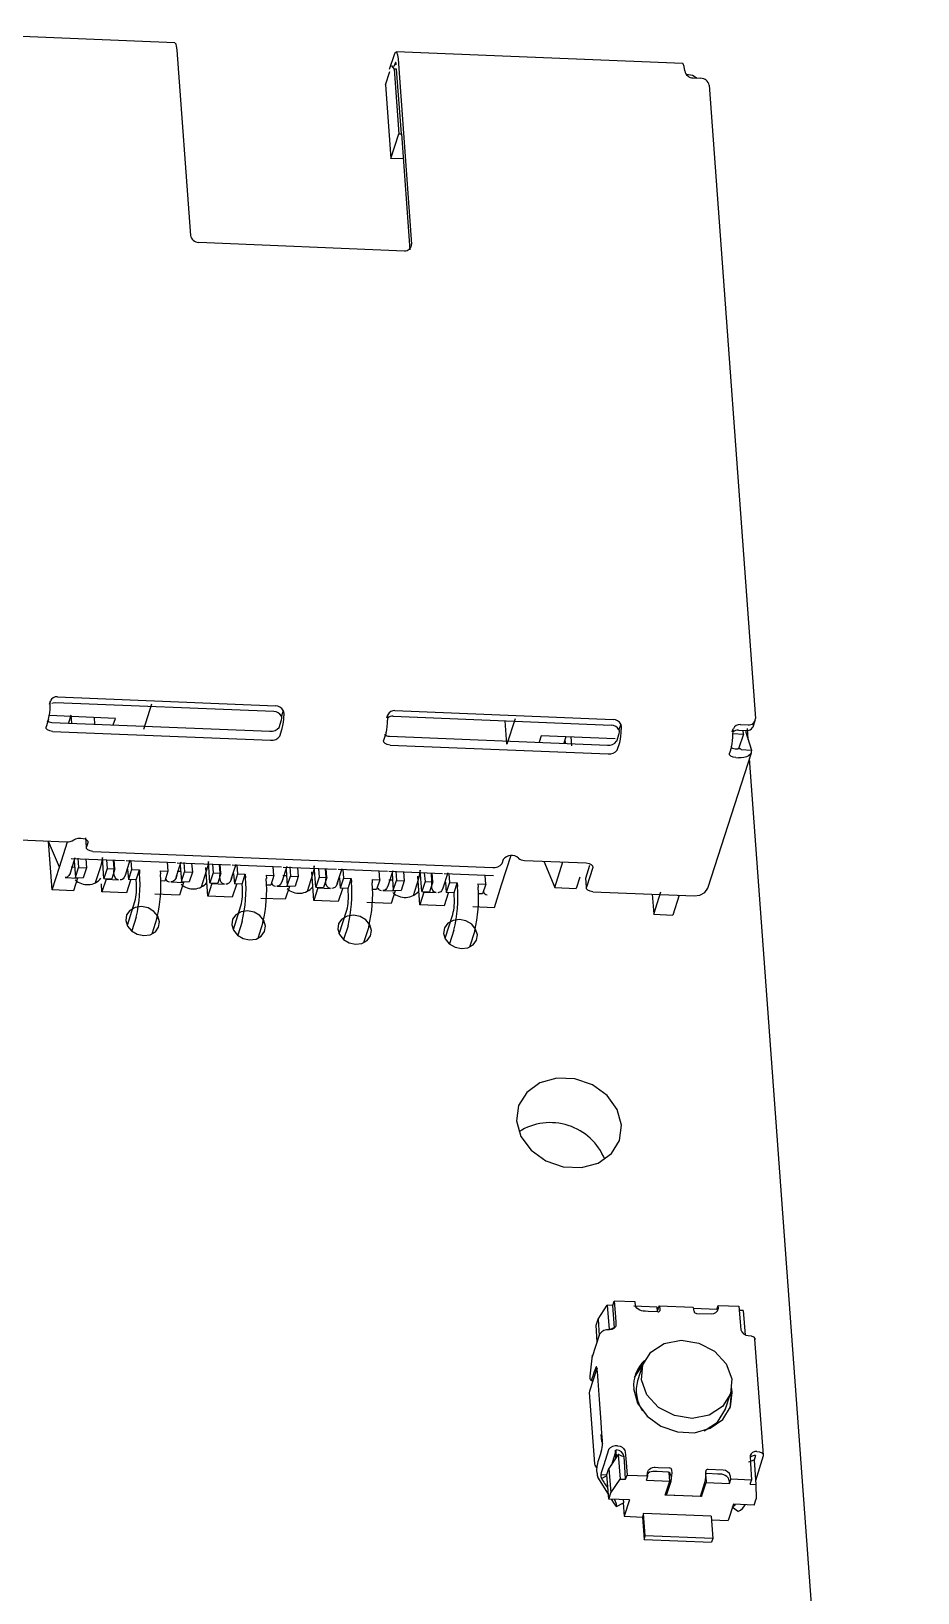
# Model space of a CAD drawing. Header units: millimetres. Extents: x 2 to 1109, y 2 to 430.
# Drawn here: x 495.27 to 512.05, y 76.11 to 105.69 of the extents above; entities that cross this region are included whole.
import ezdxf

# ---------------------------------------------------------------- set-up
doc = ezdxf.new("R2010")
doc.units = ezdxf.units.MM
doc.header["$LTSCALE"] = 0.5
doc.layers.add('几何体', color=7, linetype='Continuous')

msp = doc.modelspace()

# ---------------------------------------------------------------- linework, layer by layer
at = {"layer": '几何体'}
for p, q in [((497.988, 105.471), (492.56, 105.692)), ((498.027, 105.331), (498.283, 101.825)), ((502.055, 104.972), (502.146, 105.254)), ((502.092, 105.034), (502.138, 104.972)), ((502.092, 105.034), (502.141, 105.032)), ((502.158, 105.085), (502.141, 105.032)), ((507.604, 105.08), (502.176, 105.301)), ((502.216, 105.161), (502.472, 101.655)), ((501.977, 104.677), (502.058, 104.929)), ((502.138, 104.972), (502.228, 103.747)), ((502.187, 104.97), (502.138, 104.972)), ((502.277, 103.745), (502.187, 104.97)), ((507.8, 104.808), (507.947, 104.802)), ((501.977, 104.677), (502.079, 103.283)), ((508.104, 104.669), (508.981, 92.673)), ((502.079, 103.283), (502.228, 103.747)), ((502.228, 103.747), (502.277, 103.745)), ((502.277, 103.745), (502.438, 101.548)), ((502.311, 103.273), (502.079, 103.283)), ((498.44, 101.693), (502.334, 101.534)), ((495.613, 92.946), (495.632, 93.005)), ((495.731, 92.977), (499.861, 92.809)), ((495.765, 93.084), (499.895, 92.916)), ((497.547, 92.945), (497.393, 92.465)), ((495.597, 92.661), (495.55, 92.516)), ((496.863, 92.676), (495.613, 92.727)), ((495.659, 92.599), (499.789, 92.431)), ((496.02, 92.734), (495.972, 92.586)), ((496.02, 92.734), (496.031, 92.584)), ((496.476, 92.565), (496.467, 92.692)), ((496.823, 92.551), (496.863, 92.676)), ((499.962, 92.505), (500.009, 92.65)), ((500.04, 92.825), (500.006, 92.719)), ((502.005, 92.686), (502.024, 92.745)), ((502.122, 92.717), (506.252, 92.549)), ((502.156, 92.824), (506.286, 92.656)), ((504.275, 92.185), (504.243, 92.631)), ((504.43, 92.665), (504.275, 92.185)), ((508.937, 92.514), (508.982, 92.654)), ((495.672, 92.43), (499.801, 92.262)), ((499.975, 92.336), (500.021, 92.481)), ((501.988, 92.401), (501.941, 92.256)), ((502.051, 92.339), (506.18, 92.171)), ((504.925, 92.348), (504.885, 92.224)), ((506.325, 92.291), (504.925, 92.348)), ((505.393, 92.329), (505.353, 92.205)), ((505.483, 92.325), (505.496, 92.153)), ((506.354, 92.245), (506.4, 92.39)), ((506.431, 92.566), (506.397, 92.459)), ((508.543, 92.42), (508.562, 92.479)), ((508.557, 92.386), (508.754, 92.378)), ((508.661, 92.451), (508.808, 92.445)), ((508.754, 92.378), (508.663, 92.097)), ((508.695, 92.558), (508.843, 92.552)), ((508.754, 92.378), (508.749, 92.448)), ((508.793, 92.433), (508.905, 92.075)), ((508.843, 92.273), (508.828, 92.483)), ((502.063, 92.17), (506.193, 92.002)), ((505.382, 92.203), (505.376, 92.278)), ((506.366, 92.076), (506.412, 92.221)), ((508.087, 89.476), (508.906, 92.025)), ((508.526, 92.135), (508.489, 92.018)), ((508.598, 92.101), (508.647, 92.099)), ((508.709, 92.083), (508.905, 92.075)), ((508.611, 91.932), (508.66, 91.93)), ((512.054, 48.336), (508.87, 91.913)), ((494.766, 90.385), (495.936, 90.338)), ((495.802, 89.854), (495.598, 90.344)), ((495.665, 89.427), (495.598, 90.344)), ((495.802, 89.854), (495.957, 90.339)), ((496.314, 90.241), (496.301, 90.41)), ((496.339, 90.321), (496.314, 90.241)), ((496.01, 89.751), (496.103, 90.04)), ((496.025, 90.023), (497.038, 89.982)), ((496.083, 89.979), (496.106, 89.664)), ((496.153, 90.026), (496.166, 89.851)), ((496.301, 90.012), (496.314, 89.845)), ((496.435, 90.155), (504.006, 89.848)), ((496.647, 89.642), (496.618, 90.043)), ((496.695, 89.996), (496.707, 89.829)), ((496.84, 89.83), (496.828, 89.991)), ((496.854, 89.823), (496.842, 89.99)), ((497.052, 89.708), (497.145, 89.998)), ((497.068, 89.981), (498.002, 89.943)), ((497.157, 89.977), (497.169, 89.81)), ((497.845, 89.949), (497.857, 89.782)), ((498.016, 89.669), (498.109, 89.959)), ((498.031, 89.942), (499.044, 89.9)), ((498.159, 89.945), (498.172, 89.769)), ((498.307, 89.93), (498.32, 89.763)), ((498.653, 89.561), (498.624, 89.962)), ((504.35, 90.075), (504.169, 89.514)), ((504.205, 90.002), (504.18, 89.922)), ((504.608, 89.985), (505.779, 89.938)), ((504.975, 89.97), (505.182, 89.473)), ((505.182, 89.473), (505.337, 89.956)), ((495.665, 89.427), (495.802, 89.854)), ((495.909, 89.66), (496.145, 89.651)), ((496.024, 89.863), (496.092, 89.86)), ((496.145, 89.651), (496.068, 89.411)), ((496.106, 89.664), (496.166, 89.851)), ((496.106, 89.664), (496.254, 89.658)), ((496.166, 89.851), (496.314, 89.845)), ((496.314, 89.845), (496.254, 89.658)), ((496.578, 89.864), (496.48, 89.559)), ((496.686, 89.629), (496.609, 89.389)), ((496.707, 89.829), (496.647, 89.642)), ((496.647, 89.642), (496.794, 89.636)), ((496.686, 89.629), (496.922, 89.619)), ((496.707, 89.829), (496.854, 89.823)), ((496.854, 89.823), (496.794, 89.636)), ((496.834, 89.761), (496.84, 89.83)), ((497.095, 89.82), (497.109, 89.623)), ((497.169, 89.81), (497.109, 89.623)), ((497.169, 89.81), (497.317, 89.804)), ((497.257, 89.617), (497.317, 89.804)), ((497.317, 89.804), (497.322, 89.737)), ((497.71, 89.788), (497.857, 89.782)), ((497.71, 89.788), (497.715, 89.722)), ((497.857, 89.782), (497.797, 89.595)), ((498.03, 89.782), (498.098, 89.779)), ((498.089, 89.898), (498.112, 89.583)), ((498.112, 89.583), (498.172, 89.769)), ((498.172, 89.769), (498.32, 89.763)), ((498.32, 89.763), (498.26, 89.577)), ((498.584, 89.782), (498.486, 89.477)), ((498.614, 89.307), (498.575, 89.85)), ((498.713, 89.747), (498.653, 89.561)), ((498.701, 89.914), (498.713, 89.747)), ((498.713, 89.747), (498.86, 89.741)), ((498.86, 89.741), (498.8, 89.555)), ((498.846, 89.748), (498.834, 89.909)), ((498.84, 89.68), (498.846, 89.748)), ((498.86, 89.741), (498.848, 89.908)), ((499.058, 89.627), (499.151, 89.917)), ((499.074, 89.899), (500.008, 89.861)), ((499.101, 89.738), (499.115, 89.542)), ((499.175, 89.729), (499.115, 89.542)), ((499.163, 89.896), (499.175, 89.729)), ((499.175, 89.729), (499.322, 89.723)), ((499.262, 89.536), (499.322, 89.723)), ((499.322, 89.723), (499.327, 89.655)), ((499.716, 89.707), (499.863, 89.701)), ((499.716, 89.707), (499.721, 89.64)), ((499.863, 89.701), (499.803, 89.514)), ((499.863, 89.701), (499.852, 89.861)), ((500.021, 89.588), (500.114, 89.877)), ((500.035, 89.7), (500.104, 89.697)), ((500.037, 89.86), (501.05, 89.819)), ((500.095, 89.816), (500.118, 89.501)), ((500.118, 89.501), (500.178, 89.688)), ((500.165, 89.863), (500.178, 89.688)), ((500.178, 89.688), (500.325, 89.682)), ((500.325, 89.682), (500.265, 89.495)), ((500.313, 89.849), (500.325, 89.682)), ((500.59, 89.701), (500.492, 89.396)), ((500.62, 89.226), (500.581, 89.768)), ((500.659, 89.479), (500.629, 89.88)), ((500.719, 89.666), (500.659, 89.479)), ((500.706, 89.833), (500.719, 89.666)), ((500.719, 89.666), (500.866, 89.66)), ((500.866, 89.66), (500.806, 89.473)), ((500.852, 89.667), (500.84, 89.827)), ((500.846, 89.598), (500.852, 89.667)), ((500.866, 89.66), (500.854, 89.827)), ((501.064, 89.545), (501.157, 89.835)), ((501.079, 89.818), (502.014, 89.78)), ((501.106, 89.656), (501.121, 89.46)), ((501.181, 89.647), (501.121, 89.46)), ((501.169, 89.814), (501.181, 89.647)), ((501.181, 89.647), (501.328, 89.641)), ((501.268, 89.454), (501.328, 89.641)), ((501.328, 89.641), (501.333, 89.574)), ((501.722, 89.625), (501.869, 89.619)), ((501.722, 89.625), (501.726, 89.559)), ((501.869, 89.619), (501.857, 89.786)), ((502.027, 89.506), (502.12, 89.796)), ((502.043, 89.779), (503.056, 89.737)), ((502.101, 89.735), (502.124, 89.42)), ((502.171, 89.781), (502.184, 89.606)), ((502.319, 89.767), (502.331, 89.6)), ((502.626, 89.144), (502.586, 89.687)), ((502.665, 89.398), (502.635, 89.799)), ((502.712, 89.751), (502.725, 89.584)), ((502.857, 89.585), (502.846, 89.746)), ((502.872, 89.578), (502.86, 89.745)), ((503.07, 89.464), (503.163, 89.753)), ((503.085, 89.736), (504.019, 89.698)), ((503.174, 89.733), (503.187, 89.566)), ((503.875, 89.538), (503.863, 89.698)), ((505.659, 89.669), (505.59, 89.456)), ((505.768, 89.647), (505.847, 89.893)), ((505.78, 89.478), (505.768, 89.647)), ((505.9, 89.852), (505.78, 89.478)), ((496.068, 89.411), (495.665, 89.427)), ((496.609, 89.389), (496.597, 89.542)), ((497.071, 89.37), (496.609, 89.389)), ((497.148, 89.61), (497.071, 89.37)), ((497.257, 89.617), (497.109, 89.623)), ((497.262, 89.55), (497.257, 89.617)), ((498.074, 89.329), (497.611, 89.348)), ((497.797, 89.595), (497.718, 89.599)), ((497.915, 89.579), (498.151, 89.569)), ((498.151, 89.569), (498.074, 89.329)), ((498.112, 89.583), (498.26, 89.577)), ((498.692, 89.547), (498.614, 89.307)), ((498.653, 89.561), (498.8, 89.555)), ((498.692, 89.547), (498.928, 89.538)), ((499.154, 89.528), (499.077, 89.288)), ((499.262, 89.536), (499.115, 89.542)), ((499.267, 89.468), (499.262, 89.536)), ((499.803, 89.514), (499.724, 89.517)), ((499.921, 89.497), (500.157, 89.488)), ((500.157, 89.488), (500.079, 89.248)), ((500.118, 89.501), (500.265, 89.495)), ((500.697, 89.466), (500.62, 89.226)), ((500.659, 89.479), (500.806, 89.473)), ((500.697, 89.466), (500.933, 89.456)), ((501.16, 89.447), (501.082, 89.207)), ((501.268, 89.454), (501.121, 89.46)), ((501.273, 89.387), (501.268, 89.454)), ((501.809, 89.432), (501.73, 89.436)), ((501.869, 89.619), (501.809, 89.432)), ((501.926, 89.416), (502.162, 89.406)), ((502.041, 89.618), (502.109, 89.616)), ((502.162, 89.406), (502.085, 89.166)), ((502.124, 89.42), (502.184, 89.606)), ((502.124, 89.42), (502.271, 89.414)), ((502.184, 89.606), (502.331, 89.6)), ((502.331, 89.6), (502.271, 89.414)), ((502.596, 89.619), (502.498, 89.314)), ((502.703, 89.384), (502.626, 89.144)), ((502.725, 89.584), (502.665, 89.398)), ((502.665, 89.398), (502.812, 89.392)), ((502.703, 89.384), (502.939, 89.375)), ((502.725, 89.584), (502.872, 89.578)), ((502.872, 89.578), (502.812, 89.392)), ((502.852, 89.516), (502.857, 89.585)), ((503.165, 89.365), (503.088, 89.125)), ((503.112, 89.575), (503.127, 89.379)), ((503.187, 89.566), (503.127, 89.379)), ((503.274, 89.373), (503.127, 89.379)), ((503.187, 89.566), (503.334, 89.56)), ((503.274, 89.373), (503.334, 89.56)), ((503.279, 89.305), (503.274, 89.373)), ((503.334, 89.56), (503.339, 89.492)), ((503.727, 89.544), (503.875, 89.538)), ((503.727, 89.543), (503.732, 89.477)), ((503.815, 89.351), (503.736, 89.354)), ((503.875, 89.538), (503.815, 89.351)), ((504.169, 89.514), (504.032, 89.087)), ((505.182, 89.473), (505.59, 89.456)), ((505.902, 89.392), (507.819, 89.314)), ((507.028, 89.346), (507.056, 88.964)), ((507.056, 88.964), (507.193, 89.391)), ((497.09, 88.757), (497.234, 89.205)), ((499.077, 89.288), (498.614, 89.307)), ((499.096, 88.675), (499.24, 89.124)), ((500.079, 89.248), (499.617, 89.266)), ((501.082, 89.207), (500.62, 89.226)), ((501.102, 88.594), (501.246, 89.042)), ((502.085, 89.166), (501.623, 89.185)), ((503.088, 89.125), (502.626, 89.144)), ((504.032, 89.087), (503.629, 89.103)), ((507.54, 89.325), (507.42, 88.949)), ((497.256, 88.91), (497.172, 88.65)), ((497.649, 88.893), (497.551, 88.589)), ((499.262, 88.828), (499.178, 88.569)), ((499.655, 88.812), (499.557, 88.507)), ((501.267, 88.747), (501.184, 88.487)), ((503.108, 88.512), (503.252, 88.961)), ((507.056, 88.964), (507.42, 88.949)), ((501.66, 88.73), (501.563, 88.426)), ((503.273, 88.665), (503.19, 88.406)), ((503.666, 88.648), (503.569, 88.344)), ((506.001, 81.298), (506.176, 81.562)), ((506.176, 81.562), (506.21, 81.097)), ((506.283, 81.557), (506.176, 81.562)), ((506.283, 81.557), (506.309, 81.637)), ((506.314, 81.132), (506.283, 81.557)), ((506.702, 81.621), (506.309, 81.637)), ((507.119, 81.523), (506.676, 81.541)), ((507.125, 81.436), (507.119, 81.523)), ((507.144, 81.521), (507.124, 81.458)), ((507.798, 81.518), (507.159, 81.544)), ((508.25, 81.477), (507.811, 81.495)), ((508.25, 81.477), (508.275, 81.557)), ((508.275, 81.557), (508.669, 81.541)), ((508.75, 81.457), (508.675, 81.46)), ((508.75, 81.457), (508.784, 80.992)), ((505.963, 81.181), (506.001, 81.298)), ((505.986, 80.862), (505.963, 81.181)), ((506.001, 81.298), (506.024, 80.978)), ((506.21, 81.097), (506.219, 81.097)), ((505.889, 80.566), (506.038, 81.02)), ((509.131, 78.721), (508.97, 80.918)), ((505.891, 80.611), (505.848, 80.214)), ((505.977, 80.358), (505.839, 79.931)), ((505.975, 80.314), (505.973, 80.331)), ((506.845, 80.423), (506.75, 80.13)), ((505.836, 79.904), (505.935, 78.552)), ((505.869, 80.133), (505.904, 80.132)), ((508.416, 79.594), (508.511, 79.888)), ((508.51, 79.886), (508.518, 79.824)), ((508.543, 79.904), (508.533, 79.983)), ((508.518, 79.824), (508.499, 79.612)), ((508.01, 79.183), (508.263, 79.346)), ((506.072, 78.979), (506.062, 79.113)), ((506.383, 78.732), (506.208, 78.468)), ((506.346, 78.817), (506.255, 78.527)), ((506.34, 78.667), (506.33, 78.811)), ((506.351, 78.683), (506.342, 78.803)), ((506.383, 78.732), (506.417, 78.267)), ((506.392, 78.731), (506.383, 78.732)), ((508.981, 78.71), (508.955, 78.627)), ((509.129, 78.704), (508.981, 78.232)), ((506.17, 78.351), (506.208, 78.468)), ((506.208, 78.468), (506.242, 78.004)), ((506.296, 78.601), (506.293, 78.647)), ((507.36, 78.229), (507.348, 78.393)), ((508.957, 78.627), (508.948, 78.627)), ((508.957, 78.627), (508.991, 78.162)), ((506.197, 77.982), (505.999, 78.302)), ((506.051, 78.351), (506.17, 78.347)), ((506.067, 78.276), (506.171, 78.331)), ((506.204, 77.886), (506.17, 78.351)), ((506.242, 78.004), (506.417, 78.267)), ((506.417, 78.267), (506.524, 78.263)), ((506.524, 78.263), (506.55, 78.343)), ((506.55, 78.343), (506.943, 78.327)), ((506.917, 78.247), (506.943, 78.327)), ((506.917, 78.247), (507.36, 78.229)), ((507.274, 77.962), (507.36, 78.229)), ((507.298, 77.962), (507.384, 78.229)), ((507.355, 78.294), (507.375, 78.356)), ((507.938, 77.936), (508.023, 78.203)), ((507.962, 77.934), (508.048, 78.201)), ((508.04, 78.312), (508.048, 78.201)), ((508.048, 78.201), (508.49, 78.183)), ((508.49, 78.183), (508.516, 78.263)), ((508.909, 78.247), (508.516, 78.263)), ((508.884, 78.167), (508.909, 78.247)), ((508.884, 78.167), (508.991, 78.162)), ((508.991, 78.162), (508.995, 77.892)), ((506.204, 77.886), (506.242, 78.004)), ((506.597, 77.87), (506.204, 77.886)), ((506.311, 77.796), (506.257, 77.884)), ((506.352, 77.749), (506.484, 77.819)), ((506.479, 77.816), (506.498, 77.561)), ((506.597, 77.87), (506.498, 77.561)), ((507.962, 77.934), (507.274, 77.962)), ((507.298, 77.962), (507.294, 78.024)), ((507.938, 77.936), (507.298, 77.962)), ((507.958, 77.999), (507.962, 77.934)), ((508.957, 77.774), (508.995, 77.892)), ((506.498, 77.561), (506.842, 77.547)), ((506.864, 77.616), (506.842, 77.547)), ((506.842, 77.547), (506.873, 77.124)), ((508.142, 77.564), (506.864, 77.616)), ((506.895, 77.194), (506.864, 77.616)), ((508.142, 77.564), (508.173, 77.142)), ((508.564, 77.79), (508.464, 77.481)), ((508.545, 77.731), (508.661, 77.655)), ((508.957, 77.774), (508.564, 77.79)), ((508.148, 77.494), (508.464, 77.481)), ((506.873, 77.124), (506.895, 77.194)), ((506.873, 77.124), (508.151, 77.072)), ((508.173, 77.142), (506.895, 77.194)), ((508.173, 77.142), (508.151, 77.072))]:
    msp.add_line(p, q, dxfattribs=at)
at = {"layer": '几何体', "flags": 128}
for points in [[(497.987, 105.465), (497.999, 105.464), (498.016, 105.416), (498.027, 105.331)], [(502.146, 105.254), (502.167, 105.296), (502.187, 105.293), (502.205, 105.246), (502.216, 105.161)], [(502.181, 105.054), (502.178, 105.081), (502.172, 105.097), (502.165, 105.099), (502.158, 105.085)], [(507.643, 104.94), (507.632, 105.025), (507.615, 105.073), (507.604, 105.074)], [(507.674, 104.881), (507.788, 104.857), (507.877, 104.804)], [(495.626, 92.903), (495.628, 92.956), (495.632, 93.004)], [(495.661, 92.962), (495.687, 92.972), (495.731, 92.977)], [(495.565, 92.627), (495.607, 92.607), (495.659, 92.599)], [(500.04, 92.825), (500.049, 92.776), (500.051, 92.723)], [(502.018, 92.643), (502.019, 92.696), (502.023, 92.744)], [(495.672, 92.43), (495.619, 92.438), (495.577, 92.458), (495.552, 92.486), (495.55, 92.516)], [(506.431, 92.565), (506.44, 92.516), (506.442, 92.463)], [(508.556, 92.377), (508.558, 92.43), (508.562, 92.479)], [(502.063, 92.17), (502.01, 92.178), (501.968, 92.199), (501.943, 92.226), (501.941, 92.256)], [(508.611, 91.932), (508.558, 91.94), (508.516, 91.961), (508.491, 91.988), (508.489, 92.018)], [(508.525, 92.119), (508.545, 92.109), (508.598, 92.101)], [(508.709, 92.083), (508.714, 92.088), (508.705, 92.095), (508.697, 92.096), (508.683, 92.096), (508.666, 92.097), (508.647, 92.099)], [(508.905, 92.075), (508.897, 92.007), (508.848, 91.964), (508.809, 91.947), (508.763, 91.936), (508.712, 91.93), (508.66, 91.93)], [(496.077, 90.373), (496.114, 90.392), (496.159, 90.404), (496.208, 90.408), (496.255, 90.403), (496.295, 90.391), (496.324, 90.371), (496.34, 90.347), (496.339, 90.321)], [(496.435, 90.155), (496.383, 90.164), (496.341, 90.184), (496.316, 90.211), (496.314, 90.241)], [(496.618, 90.043), (496.599, 89.944), (496.578, 89.864)], [(498.624, 89.962), (498.605, 89.862), (498.584, 89.782)], [(505.779, 89.938), (505.832, 89.929), (505.873, 89.909), (505.898, 89.882), (505.9, 89.852)], [(496.018, 89.794), (496.006, 89.74), (495.981, 89.697), (495.964, 89.68), (495.947, 89.669), (495.929, 89.662), (495.909, 89.66)], [(496.922, 89.619), (496.903, 89.622), (496.886, 89.63), (496.87, 89.643), (496.857, 89.661), (496.838, 89.705), (496.834, 89.761)], [(497.06, 89.752), (497.048, 89.697), (497.023, 89.654), (497.007, 89.638), (496.989, 89.626), (496.971, 89.62), (496.951, 89.618)], [(498.024, 89.713), (498.011, 89.658), (497.986, 89.615), (497.97, 89.599), (497.953, 89.587), (497.934, 89.581), (497.915, 89.579)], [(498.928, 89.538), (498.909, 89.541), (498.892, 89.549), (498.876, 89.561), (498.862, 89.579), (498.844, 89.624), (498.84, 89.68)], [(499.066, 89.67), (499.054, 89.616), (499.029, 89.573), (499.013, 89.556), (498.995, 89.545), (498.977, 89.538), (498.957, 89.536)], [(500.03, 89.631), (500.017, 89.577), (499.992, 89.534), (499.976, 89.517), (499.959, 89.506), (499.94, 89.499), (499.921, 89.497)], [(500.629, 89.88), (500.611, 89.781), (500.59, 89.701)], [(502.635, 89.799), (502.617, 89.699), (502.596, 89.619)], [(500.933, 89.456), (500.915, 89.459), (500.898, 89.467), (500.882, 89.48), (500.868, 89.497), (500.85, 89.542), (500.846, 89.598)], [(501.072, 89.589), (501.06, 89.534), (501.035, 89.491), (501.018, 89.475), (501.001, 89.463), (500.983, 89.457), (500.963, 89.455)], [(502.036, 89.55), (502.023, 89.495), (501.998, 89.452), (501.982, 89.436), (501.965, 89.424), (501.946, 89.417), (501.926, 89.416)], [(502.939, 89.375), (502.92, 89.378), (502.903, 89.385), (502.888, 89.398), (502.874, 89.416), (502.856, 89.461), (502.852, 89.516)], [(503.078, 89.507), (503.065, 89.453), (503.04, 89.41), (503.024, 89.393), (503.007, 89.382), (502.988, 89.375), (502.969, 89.373)], [(505.902, 89.392), (505.85, 89.401), (505.808, 89.421), (505.782, 89.448), (505.78, 89.478)], [(507.819, 89.314), (507.931, 89.329), (508.023, 89.38), (508.081, 89.459), (508.083, 89.476)], [(497.699, 88.822), (497.667, 88.928), (497.591, 89.02), (497.483, 89.084), (497.359, 89.11), (497.239, 89.094), (497.139, 89.038), (497.076, 88.952), (497.06, 88.848), (497.092, 88.742), (497.168, 88.65), (497.276, 88.586), (497.399, 88.561), (497.52, 88.577), (497.62, 88.632), (497.682, 88.718), (497.699, 88.822)], [(499.705, 88.741), (499.673, 88.847), (499.597, 88.939), (499.489, 89.002), (499.365, 89.028), (499.244, 89.012), (499.145, 88.957), (499.082, 88.871), (499.066, 88.767), (499.098, 88.661), (499.173, 88.569), (499.281, 88.505), (499.405, 88.479), (499.526, 88.495), (499.625, 88.55), (499.688, 88.637), (499.705, 88.741)], [(501.711, 88.659), (501.679, 88.765), (501.603, 88.857), (501.495, 88.921), (501.371, 88.947), (501.25, 88.931), (501.151, 88.875), (501.088, 88.789), (501.072, 88.685), (501.104, 88.579), (501.179, 88.487), (501.287, 88.423), (501.411, 88.397), (501.532, 88.413), (501.631, 88.469), (501.694, 88.555), (501.711, 88.659)], [(503.716, 88.577), (503.684, 88.684), (503.609, 88.775), (503.501, 88.839), (503.377, 88.865), (503.256, 88.849), (503.157, 88.794), (503.094, 88.708), (503.077, 88.603), (503.109, 88.497), (503.185, 88.406), (503.293, 88.342), (503.417, 88.316), (503.538, 88.332), (503.637, 88.387), (503.7, 88.473), (503.716, 88.577)], [(506.446, 84.972), (506.364, 85.266), (506.173, 85.53), (505.895, 85.731), (505.564, 85.845), (505.219, 85.859), (504.902, 85.771), (504.652, 85.591), (504.498, 85.342), (504.459, 85.052), (504.541, 84.758), (504.732, 84.494), (505.01, 84.293), (505.341, 84.179), (505.686, 84.165), (506.003, 84.253), (506.253, 84.433), (506.407, 84.682), (506.446, 84.972)], [(506.309, 81.637), (506.331, 81.338), (506.338, 81.233), (506.34, 81.203), (506.34, 81.194), (506.34, 81.189), (506.337, 81.17), (506.329, 81.152), (506.298, 81.118), (506.261, 81.1), (506.211, 81.094)], [(507.134, 81.435), (506.95, 81.442), (506.893, 81.445), (506.858, 81.447), (506.823, 81.452), (506.792, 81.464), (506.762, 81.482), (506.737, 81.505), (506.719, 81.532), (506.71, 81.555), (506.702, 81.621)], [(507.179, 81.474), (507.176, 81.497), (507.173, 81.516), (507.169, 81.531), (507.164, 81.54), (507.159, 81.544), (507.154, 81.542), (507.149, 81.534), (507.144, 81.521)], [(507.818, 81.448), (507.815, 81.471), (507.812, 81.49), (507.808, 81.505), (507.804, 81.514), (507.799, 81.518), (507.798, 81.518)], [(507.868, 81.405), (508.153, 81.394), (508.195, 81.401), (508.234, 81.421), (508.262, 81.451), (508.279, 81.505), (508.275, 81.557)], [(508.669, 81.541), (508.691, 81.243), (508.703, 81.093), (508.721, 81.053), (508.756, 81.018), (508.8, 80.995), (508.846, 80.987)], [(506.998, 80.672), (507.252, 80.835), (507.572, 80.895), (507.907, 80.843), (508.208, 80.686), (508.428, 80.448), (508.533, 80.165), (508.509, 79.881), (508.358, 79.639)], [(508.846, 80.987), (508.901, 80.978), (508.943, 80.959), (508.967, 80.932), (508.968, 80.901)], [(505.889, 80.566), (505.888, 80.579), (505.897, 80.591)], [(508.358, 79.639), (508.103, 79.475), (507.784, 79.415), (507.448, 79.468), (507.148, 79.625), (506.928, 79.863), (506.822, 80.146), (506.847, 80.43), (506.998, 80.672)], [(505.983, 78.378), (505.981, 78.438), (505.985, 78.506), (505.994, 78.561), (506.004, 78.596), (506.045, 78.729), (506.075, 78.829), (506.081, 78.865), (506.085, 78.908), (506.086, 78.952), (506.085, 78.991), (506.075, 79.129), (506.067, 79.238), (506.053, 79.431), (506.028, 79.776), (506.002, 80.125), (505.99, 80.299), (505.981, 80.372), (505.974, 80.39), (505.965, 80.39), (505.929, 80.295), (505.903, 80.215), (505.872, 80.135), (505.865, 80.135), (505.858, 80.148), (505.853, 80.173), (505.849, 80.203)], [(506.693, 80.192), (506.83, 80.407), (506.844, 80.421)], [(505.839, 79.931), (505.837, 79.92), (505.836, 79.904)], [(506.675, 79.98), (506.751, 79.703), (506.931, 79.455), (507.193, 79.266), (507.505, 79.158), (507.829, 79.145), (508.127, 79.228), (508.362, 79.397), (508.507, 79.632), (508.543, 79.904)], [(508.263, 79.346), (508.414, 79.588), (508.416, 79.594)], [(506.199, 78.823), (506.109, 78.537), (506.06, 78.382), (506.051, 78.354), (506.051, 78.352), (506.051, 78.352), (506.051, 78.351), (506.051, 78.351), (506.051, 78.351)], [(506.372, 78.897), (506.417, 78.889), (506.456, 78.871), (506.486, 78.845), (506.51, 78.808), (506.516, 78.784), (506.527, 78.656), (506.55, 78.343)], [(506.524, 78.263), (506.506, 78.501), (506.493, 78.688)], [(509.007, 78.79), (508.967, 78.787), (508.928, 78.771), (508.899, 78.745), (508.881, 78.712), (508.887, 78.56), (508.909, 78.247)], [(509.007, 78.79), (509.061, 78.782), (509.104, 78.762), (509.127, 78.735), (509.129, 78.704)], [(507.325, 78.398), (507.118, 78.407), (507.062, 78.409), (507.047, 78.409), (507.042, 78.409), (507.04, 78.41), (507.01, 78.406), (506.977, 78.394), (506.952, 78.378), (506.93, 78.353), (506.919, 78.329), (506.919, 78.328)], [(506.943, 78.327), (506.94, 78.363), (506.94, 78.374), (506.94, 78.379), (506.944, 78.407), (506.956, 78.433), (506.975, 78.456), (506.999, 78.473), (507.03, 78.484), (507.065, 78.49), (507.066, 78.49), (507.071, 78.489), (507.085, 78.489), (507.139, 78.487), (507.35, 78.478)], [(508.516, 78.263), (508.512, 78.315), (508.487, 78.371), (508.454, 78.403), (508.413, 78.426), (508.369, 78.437), (508.084, 78.449)], [(506.051, 78.351), (506.054, 78.313), (506.067, 78.276)], [(508.49, 78.183), (508.488, 78.219), (508.487, 78.229), (508.486, 78.235), (508.478, 78.263), (508.462, 78.291), (508.439, 78.316), (508.411, 78.335), (508.38, 78.349), (508.343, 78.357), (508.343, 78.357), (508.338, 78.357), (508.324, 78.358), (508.269, 78.36), (508.058, 78.369)], [(506.311, 77.882), (506.325, 77.85), (506.338, 77.818), (506.344, 77.797), (506.353, 77.749), (506.345, 77.752), (506.33, 77.769), (506.311, 77.796)], [(506.474, 77.875), (506.474, 77.875), (506.476, 77.866), (506.477, 77.863), (506.483, 77.839), (506.485, 77.826), (506.484, 77.819), (506.483, 77.819)]]:
    msp.add_lwpolyline(points, dxfattribs=at)
at = {"layer": '几何体'}
for centre, radius, start, end in [((507.804, 104.971), 0.164, 190.8751, 268.6071), ((507.943, 104.638), 0.164, 10.8835, 88.6137), ((498.444, 101.856), 0.164, 190.8766, 268.6132), ((502.347, 101.659), 0.125, 263.8786, 358.3903), ((494.685, 92.897), 0.942, 345.523, 0.348), ((495.754, 92.952), 0.132, 85.0154, 156.3737), ((499.888, 92.743), 0.173, 28.5696, 87.7538), ((499.854, 92.636), 0.173, 28.5994, 87.7507), ((499.987, 92.698), 0.0281, 359.1783, 46.6874), ((499.82, 92.697), 0.195, 345.7924, 0.1984), ((499.109, 92.717), 0.942, 345.523, 0.348), ((501.076, 92.637), 0.942, 345.523, 0.348), ((502.112, 92.585), 0.133, 85.4919, 134.3531), ((502.145, 92.692), 0.132, 85.0145, 156.3716), ((506.279, 92.483), 0.173, 28.5696, 87.7538), ((508.856, 92.676), 0.125, 263.8704, 358.391), ((499.814, 92.612), 0.183, 262.1915, 324.102), ((499.826, 92.443), 0.183, 262.2174, 324.0761), ((502.039, 92.471), 0.132, 229.9592, 274.8757), ((506.245, 92.376), 0.173, 28.5994, 87.7507), ((506.378, 92.439), 0.0281, 359.1783, 46.6874), ((506.211, 92.438), 0.195, 345.7924, 0.1984), ((505.5, 92.457), 0.942, 345.523, 0.348), ((507.614, 92.371), 0.942, 345.523, 0.348), ((508.651, 92.317), 0.135, 85.7681, 135.1324), ((508.684, 92.426), 0.132, 85.0111, 156.3695), ((508.822, 92.569), 0.125, 263.8834, 358.3779), ((506.205, 92.352), 0.183, 262.1915, 324.102), ((506.217, 92.183), 0.183, 262.2174, 324.0761), ((495.95, 90.584), 0.246, 266.8162, 301.0076), ((504.031, 90.029), 0.183, 262.1746, 324.1189), ((504.363, 89.883), 0.197, 48.4082, 143.0214), ((504.603, 90.139), 0.154, 224.9469, 272.0889), ((496.331, 89.861), 0.335, 226.9124, 320.5048), ((494.7, 89.529), 2.63, 346.3576, 4.5433), ((495.092, 89.513), 2.631, 346.3618, 4.5393), ((496.706, 89.448), 2.63, 346.3576, 4.5433), ((497.098, 89.432), 2.631, 346.3618, 4.5393), ((496.188, 89.462), 1.077, 346.2446, 4.6564), ((497.89, 89.66), 0.0798, 208.6951, 266.5223), ((498.337, 89.78), 0.335, 226.9124, 320.5048), ((498.194, 89.38), 1.077, 346.2446, 4.6564), ((499.896, 89.578), 0.0798, 208.6951, 266.5223), ((500.342, 89.698), 0.335, 226.9124, 320.5048), ((500.199, 89.299), 1.077, 346.2446, 4.6564), ((498.712, 89.366), 2.63, 346.3576, 4.5433), ((499.104, 89.35), 2.631, 346.3618, 4.5393), ((501.902, 89.497), 0.0798, 208.6951, 266.5223), ((502.348, 89.625), 0.341, 226.7415, 319.5423), ((500.717, 89.285), 2.63, 346.3576, 4.5433), ((501.109, 89.269), 2.631, 346.3618, 4.5393), ((503.909, 89.418), 0.0825, 195.2267, 265.6605), ((502.205, 89.217), 1.077, 346.2446, 4.6564), ((505.098, 83.908), 1.11, 22.0087, 122.3707), ((507.14, 81.474), 0.0388, 261.9821, 0.2838), ((507.868, 81.456), 0.0506, 189.249, 270.2434), ((506.183, 80.92), 0.176, 80.7881, 145.5035), ((506.992, 79.159), 2.086, 108.9657, 111.753), ((507.342, 80.028), 0.668, 133.4573, 184.1329), ((505.868, 80.212), 0.0204, 174.4986, 203.7764), ((506.043, 80.336), 0.0694, 151.995, 184.4267), ((507.413, 79.942), 0.689, 164.178, 213.8442), ((506.154, 78.986), 0.0819, 184.7414, 211.6592), ((506.344, 78.724), 0.176, 80.7881, 145.5035), ((506.348, 78.671), 0.146, 6.458, 90.6813), ((507.483, 81.135), 2.64, 245.5914, 247.9811), ((508.97, 78.585), 0.126, 84.8935, 123.1216), ((506.029, 78.564), 0.0947, 186.8326, 240.7213), ((507.322, 78.341), 0.0575, 63.7316, 87.5557), ((507.329, 78.35), 0.0463, 7.1126, 66.0855), ((507.351, 78.428), 0.0506, 9.249, 90.2434), ((506.749, 78.384), 0.654, 346.3257, 4.5753), ((507.388, 78.358), 0.654, 346.3257, 4.5753), ((508.079, 78.41), 0.0388, 81.9821, 180.2838), ((508.175, 80.565), 2.086, 288.9568, 291.753), ((506.133, 78.37), 0.15, 177.0004, 206.7895), ((511.03, 81.412), 5.872, 212.2891, 214.4582), ((508.056, 78.317), 0.0515, 87.4323, 106.4864), ((508.478, 77.883), 0.158, 292.4149, 323.2595), ((508.513, 77.929), 0.311, 298.565, 331.6319)]:
    msp.add_arc(centre, radius, start, end, dxfattribs=at)

doc.saveas('drawing.dxf')
